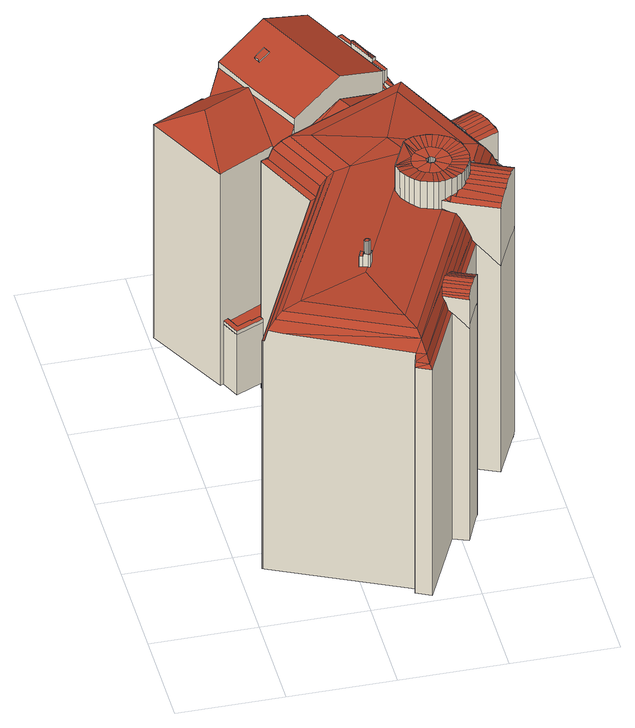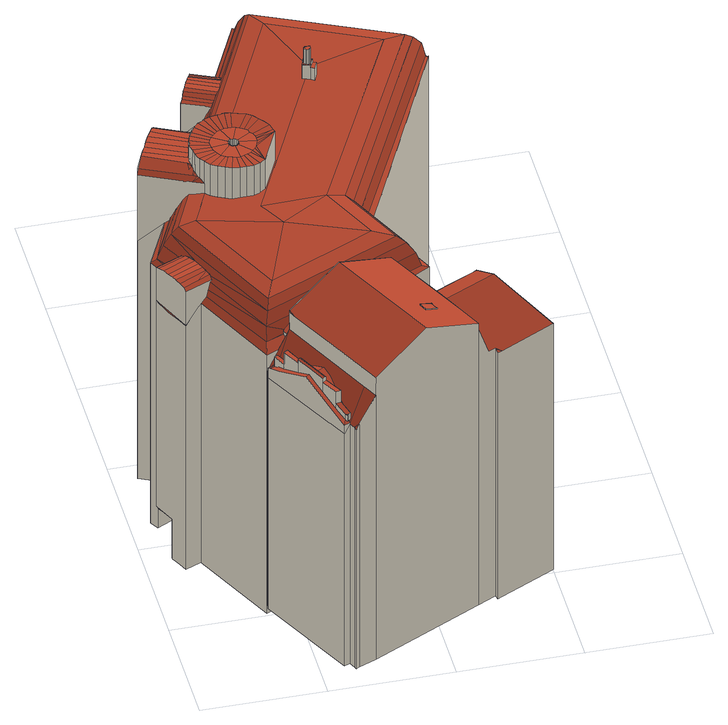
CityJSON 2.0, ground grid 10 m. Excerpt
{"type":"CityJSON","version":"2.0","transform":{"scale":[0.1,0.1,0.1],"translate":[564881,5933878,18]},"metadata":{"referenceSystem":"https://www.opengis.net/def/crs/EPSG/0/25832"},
"CityObjects":{
"building1":{"type":"Building","attributes":{"Grundfläche 2D":"480.436632","Grundhöhe NN":"18.467"},"children":["building1-1","building1-2","building1-3","building1-4","building1-5","building1-6"],"geometry":[{"type":"MultiSurface","lod":"3","boundaries":[[[0,1,2]],[[3,1,0]],[[4,5,3]],[[6,5,4]],[[7,8,9,10,11,5,6,12,13]],[[14,8,13]],[[13,8,7]],[[15,16,17,18]],[[16,19,17]],[[19,20,21,22,23]],[[24,22,21,25,26,27]],[[28,27,26]],[[29,30,27,28]],[[31,32,33,34,30]],[[34,24,27,30]],[[35,32,31]],[[35,36,32]],[[37,32,36]],[[38,39,37]],[[40,39,38]],[[41,39,40]],[[37,39,42,43,44,45,33,32]],[[23,46,17,19]],[[47,48,18,17,46,9,8,14]],[[49,50,51,52,1,3,5,11]],[[53,54,55,56,57,58,59,60,61]],[[62,57,63,64]],[[58,57,62,65,66]],[[55,54,67]],[[68,69,70]],[[70,71,72]],[[69,73,70]],[[73,74,70]],[[70,74,71]],[[75,76,77,68]],[[77,69,68]],[[78,79,80,81,76,75]],[[79,82,83,80]],[[82,84,85,83]],[[86,87,88,89,85,84]],[[87,90,91,88]],[[92,93,94,95,91,90]],[[94,96,97,98,95]],[[97,99,100,98]],[[99,101,102,103,104,100]],[[103,105,106,107,104]],[[108,106,105]],[[106,109,110,111,107]],[[112,110,109]],[[110,113,114,111]],[[113,115,116,117,118,114]],[[117,119,120,121,122,118]],[[121,123,124,122]],[[123,125,126,124]],[[125,127,128,129,126]],[[128,130,131,129]],[[130,132,133,134,131]],[[133,135,136,134]],[[135,137,138,136]],[[137,139,140,138]],[[139,141,142,140]],[[141,143,144,142]],[[143,145,146,144]],[[145,147,148,146]],[[147,72,149,148]],[[72,150,151]],[[151,149,72]],[[72,71,150]],[[140,142,144,152,153,154,155,156,157,134,136,138]],[[148,149,151,158,159,160,161,152,144,146]],[[71,74,73,162,163,164,165,158,151,150]],[[77,76,81,166,167,168,162,73,69]],[[83,85,89,169,170,171,166,81,80]],[[91,95,98,172,173,169,89,88]],[[104,107,111,174,175,176,172,98,100]],[[118,122,124,177,178,179,174,111,114]],[[129,131,134,157,180,181,177,124,126]],[[182,183,184,185,186]],[[187,185,184]],[[188,189,190]],[[191,190,189]],[[185,192,193,190,191,194,195,196,197,198,199,200,201,202,203,186]],[[204,205,206,207,208,209,210]],[[206,211,212,213,207]],[[213,212,214,215,216,217]],[[215,218,216]],[[217,219,220,213]],[[220,219,221,222]],[[223,222,221,224]],[[225,226,221,219]],[[227,226,225]],[[228,229,227]],[[229,226,227]],[[230,231,228]],[[228,231,229]],[[224,221,226,232]],[[233,231,230]],[[234,231,233,235,236,237,238,239,240,241,242,243,244]],[[245,246,247,248,249,250,251,252,253,254,255,256,257,258,259,260,261,262,263,264,265,266,267,268,269,270,271,272]],[[272,273,245]],[[272,271,274]],[[274,275,272]],[[272,275,273]],[[276,277,278]],[[277,279,280]],[[281,282,283,284,285,286,287,288,289,290,291,278,277,280,292]],[[280,293,294]],[[292,280,294,295]],[[295,296,292]],[[292,297,281]],[[282,298,283]],[[283,299,284]],[[284,300,285]],[[290,289,301,302]],[[290,303,291]],[[303,304,291]],[[291,305,278]],[[306,249,248,247,246,245,273]],[[306,250,249]],[[307,274,271,308]],[[274,307,309,275]],[[310,311,312,308,271,270]],[[313,314,251]],[[232,315,313,251,250]],[[223,273,275,309]],[[273,223,224,306]],[[306,224,232,250]],[[316,229,231,234,244,243,317,318]],[[229,316,318,317,319,320,321]],[[229,321,320,319,322,323,226]],[[323,322,324,226]],[[226,324,325,315,232]],[[326,188,190]],[[327,328,326,190]],[[328,327,329]],[[330,329,327,331]],[[312,332,330,331,308]],[[185,333,334,335,190,193,192]],[[327,190,335,334,333,336,337]],[[333,338,339,331,327,337,336]],[[307,308,331,338]],[[338,331,339]],[[208,207,340,65,62,64]],[[54,333,185,187,67]],[[333,54,53,61]],[[340,341,66,65]],[[59,338,333,61,60]],[[309,307,338,59,58,66,341]],[[207,213,220,340]],[[222,223,309,341]],[[220,222,341,340]],[[315,325,324,322,319,317,243,242,342,45,44,43,42,39,41,314,313]],[[342,343,344,345,346,49,11,10,9,46,23,22,24,34,33,45]],[[329,330,332,312,311,310,2,1,52,51,50,49,346,189,188,326,328]],[[183,347,209,63,57,56]],[[64,63,209,208]],[[187,184,183,56,55,67]],[[70,260,259,75,68]],[[259,258,78,75]],[[258,257,79,78]],[[257,256,82,79]],[[256,255,84,82]],[[255,254,86,84]],[[254,253,87,86]],[[253,252,90,87]],[[252,251,314,41,40,94,93,92,90]],[[40,38,37,97,96,94]],[[37,36,99,97]],[[36,35,31,30,103,102,101,99]],[[103,30,29,28,108,105]],[[109,106,108,28,26,25,112]],[[25,21,20,113,110,112]],[[20,19,16,15,117,116,115,113]],[[15,18,48,47,121,120,119,117]],[[121,47,14,13,123]],[[123,13,12,6,4,125]],[[4,3,0,128,127,125]],[[0,2,130,128]],[[270,269,133,132,130,2,310]],[[269,268,135,133]],[[268,267,137,135]],[[139,137,267,266]],[[266,265,141,139]],[[265,264,143,141]],[[264,263,145,143]],[[263,262,147,145]],[[262,261,72,147]],[[70,72,261,260]],[[348,349,155,154]],[[350,351,180,157]],[[352,350,157,156]],[[349,352,156,155]],[[353,348,154,153]],[[354,353,153,152]],[[355,354,152,161]],[[356,355,161,160]],[[357,356,160,159]],[[358,357,159,158]],[[359,358,158,165]],[[360,359,165,164]],[[361,360,164,163]],[[362,361,163,162]],[[363,362,162,168]],[[364,363,168,167]],[[365,364,167,166]],[[366,365,166,171]],[[367,366,171,170]],[[368,367,170,169]],[[369,368,169,173]],[[370,369,173,172]],[[371,370,172,176]],[[372,371,176,175]],[[373,372,175,174]],[[374,373,174,179]],[[375,374,179,178]],[[376,375,178,177]],[[377,376,177,181]],[[351,377,181,180]],[[378,379,380,204,210,209,347,183,182,186,381,382]],[[205,204,380,383]],[[206,205,383,384]],[[385,212,211,206,384,386]],[[385,387,388,389,390,391,215,214,212]],[[218,215,391]],[[216,218,391,392]],[[393,394,227,225,219,217,216,392,395]],[[230,228,227,394,396]],[[233,230,396,397]],[[235,233,397,398]],[[236,235,398,399]],[[400,240,239,238,237,236,399,401]],[[242,241,402,403]],[[241,240,400,402]],[[342,242,403,404]],[[405,406,407,346,345,344,343,342,404,408]],[[191,189,409,410]],[[189,346,407,409]],[[411,412,194,191,410,413]],[[412,414,195,194]],[[196,195,414,415,416,417,418,419,420,421,422,202,201,200,199,198,197]],[[186,203,423,381]],[[203,202,422,423]],[[418,417,388,387]],[[411,413,390,389]],[[384,383,380,379,378,382,381,423,422,421,420,419,418,387,385,386]],[[409,407,406,405,408,404,403,402,400,401,399,398,397,396,394,393,395,392,391,390,413,410]],[[388,417,416,415,414,412,411,389]]],"semantics":{"surfaces":[{"type":"RoofSurface"},{"type":"WallSurface"},{"type":"GroundSurface"},{"type":"OuterCeilingSurface"}],"values":[0,0,0,0,0,0,0,0,0,0,0,0,0,0,0,0,0,0,0,0,0,0,0,0,0,0,0,0,0,0,0,0,0,0,0,0,0,0,0,0,0,0,0,0,0,0,0,0,0,0,0,0,0,0,0,0,0,0,0,0,0,0,0,0,0,0,0,0,0,0,0,0,0,0,0,0,0,0,0,0,0,0,0,0,0,0,0,0,0,0,0,0,0,0,0,0,0,0,0,0,0,0,0,0,0,0,0,0,0,0,0,0,0,0,0,0,0,0,0,0,0,0,0,0,0,0,0,0,0,0,0,0,0,0,0,0,0,0,0,0,0,0,0,0,0,0,0,0,0,0,0,1,1,1,1,1,1,1,1,1,1,1,1,1,1,1,1,1,1,1,1,1,1,1,1,1,1,1,1,1,1,1,1,1,1,1,1,1,1,1,1,1,1,1,1,1,1,1,1,1,1,1,1,1,1,1,1,1,1,1,1,1,1,1,1,1,1,1,1,1,1,1,1,1,1,1,1,1,1,1,1,1,1,1,1,1,1,1,1,1,1,1,1,1,2,2,3]}}]},
"building1-1":{"type":"BuildingInstallation","parents":["building1"],"geometry":[{"type":"MultiSurface","lod":"3","boundaries":[[[373,374,375,376,377,351,350,352,349,348,353,354,355,356,357,358,359,360,361,362,363,364,365,366,367,368,369,370,371,372]]],"semantics":{"surfaces":[{"type":"RoofSurface"}],"values":[0]}}]},
"building1-2":{"type":"BuildingInstallation","parents":["building1"],"geometry":[{"type":"MultiSurface","lod":"3","boundaries":[[[424,425,426,427,428,429,430,431]],[[432,433,434,435]],[[436,432,435,437]],[[438,436,437,439]],[[440,438,439,441]],[[442,443,440,441,323]],[[444,445,443,442]],[[446,447,448,449,450,451,452]],[[450,445,444,452,451]],[[431,430,429,434,433]],[[241,244,318,320,428,427,426,425,424,240]],[[234,235,236,449,448,447,446,321,316]],[[432,436,438,440,443,445,450,449,236,237,238,239,240,424,431,433]]],"semantics":{"surfaces":[{"type":"RoofSurface"},{"type":"WallSurface"}],"values":[0,0,0,0,0,0,0,0,0,0,1,1,1]}}]},
"building1-3":{"type":"BuildingInstallation","parents":["building1"],"geometry":[{"type":"MultiSurface","lod":"3","boundaries":[[[453,454,455,456,457,458,459,460,461,462,463,464,465,466,467,468,469,470]],[[454,453,471,472]],[[455,454,472,473]],[[456,455,473,474]],[[457,456,474,475]],[[458,457,475,476]],[[459,458,476,477]],[[460,459,477,478]],[[461,460,478,479]],[[462,461,479,480]],[[463,462,480,481]],[[464,463,481,482]],[[465,464,482,483]],[[466,465,483,484]],[[467,466,484,485]],[[468,467,485,486]],[[469,468,486,487]],[[470,469,487,488]],[[453,470,488,471]]],"semantics":{"surfaces":[{"type":"RoofSurface"},{"type":"WallSurface"}],"values":[0,1,1,1,1,1,1,1,1,1,1,1,1,1,1,1,1,1,1]}}]},
"building1-4":{"type":"BuildingInstallation","parents":["building1"],"geometry":[{"type":"MultiSurface","lod":"3","boundaries":[[[489,490,491,492,493,494]],[[495,494,493]],[[496,497,489,494,495]],[[496,498,499,497]],[[498,500,501,499]],[[500,502,503,501]],[[502,504,505,503]],[[504,506,507,505]],[[508,509,510,507,506,511,512]],[[490,202,203,192,334,336,491]],[[492,339,495,493]],[[339,513,514,511,506,504,502,500,498,496,495]],[[515,337,335,193,194,195,510,509,508,512]],[[507,510,195,196,197,198,199,200,201,202,490,489,497,499,501,503,505]]],"semantics":{"surfaces":[{"type":"RoofSurface"},{"type":"WallSurface"}],"values":[0,0,0,0,0,0,0,0,0,1,1,1,1,1]}}]},
"building1-5":{"type":"BuildingInstallation","parents":["building1"],"geometry":[{"type":"MultiSurface","lod":"3","boundaries":[[[478,516,517,479]],[[516,478,477]],[[518,516,477]],[[480,479,517,519,481]],[[519,482,481]],[[482,520,484,483]],[[477,476,518]],[[485,484,520,521,486]],[[488,521,522,471]],[[521,488,487]],[[521,487,486]],[[473,472,522,523]],[[522,472,471]],[[475,474,523,518,476]],[[523,474,473]],[[519,524,520,482]],[[523,525,526,516,518]],[[527,248,519,517,516,526,528]],[[248,529,524,519]],[[524,529,530,521,520]],[[521,530,247,531,532,525,523,522]]],"semantics":{"surfaces":[{"type":"RoofSurface"},{"type":"WallSurface"}],"values":[0,0,0,0,0,0,0,0,0,0,0,0,0,0,0,0,1,1,1,1,1]}}]},
"building1-6":{"type":"BuildingInstallation","parents":["building1"],"geometry":[{"type":"MultiSurface","lod":"3","boundaries":[[[525,533,534,526]],[[532,535,533,525]],[[535,536,534,533]],[[536,528,526,534]]],"semantics":{"surfaces":[{"type":"RoofSurface"},{"type":"WallSurface"}],"values":[0,1,1,1]}}]},
"building2":{"type":"Building","attributes":{"Grundfläche 2D":"203.119832","Grundhöhe NN":"19.300"},"children":["building2-1","building2-2","building2-3","building2-4","building2-5","building2-6","building2-7"],"geometry":[{"type":"MultiSurface","lod":"3","boundaries":[[[537,538,539,540,541]],[[539,538,542]],[[543,544,545,546,547,548,539,542,549]],[[550,551,552,553,554,555,547,546,556]],[[554,557,558,559,560,561]],[[554,553,557]],[[562,563,564,565,566,567]],[[568,569,570,567,566,571]],[[572,573,574,575,576,577,578]],[[579,580,581,582,583]],[[584,585,581]],[[586,580,579,587,568,571,565,564,588,589]],[[590,591,559,592,568,587,593]],[[585,582,581]],[[594,595,596,597,598,599]],[[600,595,594,601,602]],[[603,597,596]],[[604,605,606]],[[607,608,605,604,609,610,611]],[[612,610,609]],[[613,610,612]],[[614,615,616,608,607,617]],[[617,607,611]],[[615,618,619,620,616]],[[621,580,540,539]],[[580,586,541,540]],[[586,589,541]],[[565,571,566]],[[592,558,568]],[[558,592,559]],[[591,622,561,560,559]],[[621,539,548,547,555,554,561,622,623]],[[577,576,624,625]],[[578,577,625,626]],[[572,578,626,627]],[[573,572,627,628]],[[591,590,629,630]],[[590,593,587,631,632,629]],[[622,591,630,633]],[[634,621,623,622,633,635]],[[580,621,634,636]],[[581,580,636,637]],[[584,581,637,638]],[[585,584,638,639]],[[582,585,639]],[[583,582,639,640]],[[601,594,599,583,640,641,606]],[[616,620,600,602,601,606,605,608]],[[631,587,603,596,595,600,620,642,643]],[[599,598,597,603,587,579,583]],[[609,604,606,641,644]],[[612,609,644,645]],[[613,612,645,646]],[[647,611,610,613,646,648]],[[617,611,647,649]],[[650,619,618,615,574,573,628]],[[574,615,614,617,649,624,576,575]],[[620,619,650,642]],[[639,638,637,636,634,635,633,630,629,632,631,643,642,650,628,627,626,625,624,649,647,648,646,645,644,641,640]]],"semantics":{"surfaces":[{"type":"RoofSurface"},{"type":"WallSurface"},{"type":"GroundSurface"}],"values":[0,0,0,0,0,0,0,0,0,0,0,0,0,0,0,0,0,0,0,0,0,0,0,0,1,1,1,1,1,1,1,1,1,1,1,1,1,1,1,1,1,1,1,1,1,1,1,1,1,1,1,1,1,1,1,1,1,1,2]}}]},
"building2-1":{"type":"BuildingInstallation","parents":["building2"],"geometry":[{"type":"MultiSurface","lod":"3","boundaries":[[[651,652,653,654,655]],[[544,656,653,652,545]],[[656,657,654,653]],[[562,655,654,657,563]]],"semantics":{"surfaces":[{"type":"RoofSurface"},{"type":"WallSurface"}],"values":[0,1,1,1]}}]},
"building2-2":{"type":"BuildingInstallation","parents":["building2"],"geometry":[{"type":"MultiSurface","lod":"3","boundaries":[[[658,659,660,661,662]],[[660,659,569,568]],[[568,558,553,662,661,660]],[[558,557,553]],[[551,550,658,662,553,552]]],"semantics":{"surfaces":[{"type":"RoofSurface"},{"type":"WallSurface"}],"values":[0,1,1,1,1]}}]},
"building2-3":{"type":"BuildingInstallation","parents":["building2"],"geometry":[{"type":"MultiSurface","lod":"3","boundaries":[[[663,664,665,657,656,666]],[[663,666,667]],[[663,667,668]],[[549,542,666,656,544,543]],[[667,666,542,538]],[[668,667,538,537]],[[541,663,668,537]],[[589,669,664,663,541]],[[669,588,564,563,657,665,664]]],"semantics":{"surfaces":[{"type":"RoofSurface"},{"type":"WallSurface"}],"values":[0,0,0,1,1,1,1,1,1]}}]},
"building2-4":{"type":"BuildingInstallation","parents":["building2"],"geometry":[{"type":"MultiSurface","lod":"3","boundaries":[[[670,671,672,673,674,675]],[[673,676,677,675,674]],[[677,678,671,670,675]],[[678,679,672,671]],[[679,676,673,672]]],"semantics":{"surfaces":[{"type":"RoofSurface"},{"type":"WallSurface"}],"values":[0,1,1,1,1]}}]},
"building2-5":{"type":"BuildingInstallation","parents":["building2"],"geometry":[{"type":"MultiSurface","lod":"3","boundaries":[[[680,681,682,683,684,685,686,687,688]],[[576,577,683,682]],[[577,578,684,683]],[[578,572,689,686,685,684]],[[687,686,689,690]],[[690,691,688,687]],[[680,688,691,692]],[[692,575,681,680]],[[575,576,682,681]]],"semantics":{"surfaces":[{"type":"RoofSurface"},{"type":"WallSurface"}],"values":[0,1,1,1,1,1,1,1,1]}}]},
"building2-6":{"type":"BuildingInstallation","parents":["building2"],"geometry":[{"type":"MultiSurface","lod":"3","boundaries":[[[693,694,695,696,697]],[[569,659,695,694,570]],[[659,658,696,695]],[[556,697,696,658,550]]],"semantics":{"surfaces":[{"type":"RoofSurface"},{"type":"WallSurface"}],"values":[0,1,1,1]}}]},
"building2-7":{"type":"BuildingInstallation","parents":["building2"],"geometry":[{"type":"MultiSurface","lod":"3","boundaries":[[[698,699,700,701,702,703]],[[704,698,703,705]],[[698,704,699]],[[652,651,655,705,703,702]],[[562,567,570,694,704,705,655]],[[694,693,697,700,699,704]],[[697,556,546,545,652,702,701,700]]],"semantics":{"surfaces":[{"type":"RoofSurface"},{"type":"WallSurface"}],"values":[0,0,0,1,1,1,1]}}]}
},
"vertices":[
[236,233,302],[242,233,299],[233,237,299],[237,231,302],[238,227,303],[240,229,302],[239,226,304],[242,224,304],[242,218,306],[274,202,306],[277,207,304],[279,211,302],[239,223,305],[239,222,305],[240,219,306],[239,210,306],[238,208,306],[240,212,306],[239,213,306],[238,207,306],[237,205,306],[235,201,306],[267,186,306],[269,192,306],[264,180,306],[234,200,306],[231,196,306],[232,195,306],[231,195,306],[230,194,305],[227,191,304],[224,190,304],[220,184,302],[257,166,302],[260,172,304],[223,189,304],[222,188,303],[217,186,302],[216,186,302],[214,181,299],[211,185,300],[208,185,299],[219,179,299],[231,173,299],[232,173,299],[255,162,299],[272,197,306],[240,216,306],[239,214,306],[280,215,299],[248,230,299],[248,231,299],[244,232,299],[202,377,265],[205,379,263],[206,381,263],[203,387,263],[159,364,282],[166,351,282],[169,354,281],[186,367,272],[187,368,272],[125,341,266],[115,342,263],[116,338,263],[138,346,272],[162,351,281],[206,380,263],[174,212,321],[188,217,319],[173,215,321],[190,226,319],[188,246,321],[188,220,319],[189,223,319],[175,206,321],[189,211,319],[188,214,319],[178,201,321],[181,197,321],[192,206,319],[191,209,319],[185,192,321],[194,204,319],[189,189,321],[197,202,319],[195,187,321],[200,185,321],[203,200,319],[200,201,319],[205,184,321],[206,200,319],[207,184,321],[208,185,321],[211,185,321],[209,200,319],[216,186,321],[217,186,321],[212,201,319],[222,188,321],[215,202,319],[223,189,321],[224,190,321],[227,191,321],[217,204,319],[230,194,321],[231,196,321],[219,206,319],[231,195,321],[234,199,321],[235,201,321],[221,208,319],[234,200,321],[237,205,321],[223,211,319],[238,207,321],[238,208,321],[239,210,321],[224,214,319],[239,213,321],[239,214,321],[240,216,321],[224,217,319],[239,222,321],[224,220,319],[238,227,321],[223,223,319],[237,231,321],[236,233,321],[222,226,319],[233,237,321],[221,228,319],[233,238,321],[230,242,321],[219,231,319],[225,245,321],[216,233,319],[220,248,321],[214,234,319],[215,250,321],[211,235,319],[209,251,321],[208,236,319],[204,251,321],[205,236,319],[198,251,321],[202,235,319],[193,249,321],[199,234,319],[196,233,319],[192,229,319],[194,231,319],[206,222,319],[207,222,319],[208,222,319],[208,221,319],[209,221,319],[209,220,319],[203,221,319],[204,221,319],[204,222,319],[205,222,319],[202,218,319],[202,219,319],[202,220,319],[203,220,319],[203,216,319],[202,216,319],[202,217,319],[205,214,319],[204,214,319],[203,215,319],[207,214,319],[206,214,319],[209,216,319],[209,215,319],[208,214,319],[210,218,319],[210,217,319],[210,216,319],[210,220,319],[210,219,319],[221,396,255],[203,387,255],[206,381,260],[221,387,260],[223,397,255],[206,380,260],[257,226,260],[261,224,256],[278,270,260],[283,270,257],[252,323,260],[269,290,260],[272,291,256],[285,297,242],[284,301,242],[281,306,241],[279,312,241],[277,316,241],[275,320,241],[273,324,241],[270,331,241],[257,325,256],[104,336,258],[104,338,257],[79,325,258],[85,324,260],[116,339,260],[115,342,258],[113,341,258],[80,322,258],[108,261,258],[114,262,260],[92,227,258],[21,79,259],[22,79,260],[23,78,260],[21,79,260],[26,77,272],[117,262,272],[33,79,281],[123,262,281],[129,261,287],[40,82,287],[38,71,271],[151,24,281],[145,20,269],[144,19,260],[154,16,269],[143,15,257],[156,13,260],[149,31,287],[157,8,257],[189,83,260],[192,81,257],[206,75,242],[207,78,242],[208,80,242],[219,105,242],[221,108,242],[208,114,257],[235,171,256],[232,173,260],[204,115,260],[196,266,293],[172,216,293],[128,124,293],[125,117,293],[122,111,293],[142,48,290],[207,184,290],[205,184,291],[200,185,291],[195,187,291],[189,189,291],[185,192,292],[181,197,292],[178,201,292],[175,206,292],[173,215,293],[188,246,293],[193,249,292],[198,251,292],[204,251,292],[209,251,292],[215,250,291],[220,248,291],[225,245,291],[230,242,291],[233,238,290],[247,268,290],[184,289,293],[144,261,290],[208,352,290],[121,311,290],[207,222,291],[206,222,291],[208,222,291],[205,222,291],[204,222,291],[202,217,291],[202,216,291],[203,215,291],[205,214,291],[207,214,291],[208,214,291],[209,215,291],[209,216,291],[210,216,291],[210,219,291],[209,221,291],[202,219,291],[204,221,291],[203,221,291],[203,220,291],[202,220,291],[202,218,291],[203,216,291],[204,214,291],[206,214,291],[210,217,291],[210,218,291],[210,220,291],[209,220,291],[208,221,291],[58,88,290],[215,369,287],[261,269,287],[103,318,287],[233,237,290],[242,233,287],[244,232,287],[214,181,288],[208,185,290],[219,179,287],[187,84,267],[231,173,264],[203,116,266],[228,175,271],[201,117,270],[186,84,270],[226,176,275],[187,96,278],[223,177,281],[222,178,283],[257,226,262],[273,270,272],[253,228,271],[252,228,273],[248,230,281],[267,269,281],[248,231,282],[220,383,272],[251,323,266],[268,289,262],[249,321,272],[264,288,272],[217,376,281],[250,314,275],[89,323,272],[96,320,281],[255,162,235],[257,166,235],[274,202,235],[277,207,235],[280,215,235],[159,364,257],[208,222,313],[208,221,313],[209,220,313],[210,220,313],[209,221,313],[207,222,313],[206,222,313],[205,222,313],[204,222,313],[204,221,313],[203,221,313],[203,220,313],[202,220,313],[202,219,313],[202,218,313],[202,217,313],[202,216,313],[203,216,313],[203,215,313],[204,214,313],[205,214,313],[206,214,313],[207,214,313],[208,214,313],[209,215,313],[209,216,313],[210,216,313],[210,217,313],[210,218,313],[210,219,313],[203,387,5],[159,364,5],[104,336,5],[223,397,5],[221,396,5],[104,338,5],[79,325,5],[108,261,5],[80,322,5],[92,227,5],[92,227,43],[62,165,43],[62,165,5],[21,79,5],[22,79,5],[26,77,5],[145,20,5],[23,78,5],[143,15,5],[157,8,5],[192,81,5],[206,75,5],[221,108,5],[219,105,5],[208,114,5],[235,171,5],[255,162,5],[274,202,5],[277,207,5],[280,215,5],[257,166,5],[261,224,5],[283,270,5],[279,277,43],[272,291,43],[279,277,5],[285,297,43],[284,301,43],[281,306,43],[277,315,43],[277,315,5],[277,316,5],[275,320,5],[273,324,5],[270,331,5],[257,325,5],
[221,108,274],[204,115,274],[203,116,274],[201,117,274],[199,118,274],[198,115,275],[207,111,275],[219,105,275],[217,99,278],[218,102,276],[196,113,276],[194,109,278],[215,96,279],[192,107,279],[213,91,279],[189,102,279],[211,87,279],[188,98,279],[186,93,278],[209,83,278],[185,90,276],[208,80,276],[184,85,274],[187,84,274],[189,83,274],[206,75,274],[207,78,275],[193,84,275],[185,88,275],
[126,123,320],[125,123,320],[124,123,320],[124,122,320],[123,122,320],[123,121,320],[123,120,320],[123,119,320],[124,119,320],[125,119,320],[126,119,320],[127,119,320],[127,120,320],[128,120,320],[128,121,320],[128,122,320],[127,122,320],[127,123,320],[126,123,306],[125,123,306],[124,123,306],[124,122,306],[123,122,306],[123,121,306],[123,120,306],[123,119,306],[124,119,306],[125,119,306],[126,119,306],[127,119,306],[127,120,306],[128,120,306],[128,121,306],[128,122,306],[127,122,306],[127,123,306],
[271,328,276],[270,331,274],[247,321,274],[248,318,275],[248,317,276],[258,322,276],[250,314,277],[250,313,277],[273,324,277],[252,310,278],[275,320,278],[254,305,278],[277,316,278],[256,301,278],[279,312,278],[258,295,277],[281,306,277],[261,291,276],[284,301,276],[264,288,274],[269,290,274],[285,297,274],[261,290,275],[263,287,274],[250,313,275],[252,310,275],[263,287,273],
[121,119,307],[123,118,307],[122,121,306],[125,117,307],[129,120,306],[130,123,306],[125,125,306],[124,125,306],[127,116,307],[124,125,304],[121,119,304],[123,118,293],[121,119,292],[127,116,293],[130,123,293],[125,125,293],[124,125,292],
[121,127,304],[118,120,304],[121,127,292],[118,120,292],
[180,479,247],[181,478,248],[183,482,246],[178,480,246],[179,478,247],[181,477,248],[184,472,250],[186,468,252],[193,454,258],[200,439,265],[203,441,265],[189,470,252],[182,476,248],[213,412,252],[216,406,250],[216,405,249],[218,402,247],[222,403,247],[217,414,252],[206,427,259],[218,401,247],[216,400,247],[217,398,246],[221,400,246],[223,401,246],[190,452,258],[182,467,252],[178,475,248],[184,440,262],[187,433,265],[197,438,265],[215,400,247],[210,410,252],[203,425,259],[191,425,261],[79,325,80],[104,338,80],[96,353,80],[50,330,80],[46,328,80],[54,310,80],[80,322,80],[164,468,269],[178,480,245],[176,485,245],[172,486,249],[158,480,269],[175,488,245],[172,486,248],[179,478,245],[203,387,269],[178,476,248],[178,478,247],[223,397,240],[221,400,240],[216,400,246],[221,396,243],[113,457,308],[159,364,308],[203,387,287],[201,393,286],[182,430,286],[158,480,286],[113,341,286],[67,434,286],[87,392,286],[203,387,286],[58,429,253],[82,402,280],[67,434,280],[41,375,283],[85,397,283],[52,426,253],[47,428,251],[2,405,251],[52,427,253],[51,430,251],[46,328,249],[96,353,250],[87,392,279],[43,326,249],[104,338,250],[104,336,250],[113,341,279],[183,482,238],[223,401,237],[222,403,237],[46,328,13],[54,310,13],[80,322,13],[79,325,13],[104,338,13],[223,397,13],[221,400,13],[203,387,13],[221,396,13],[223,401,13],[183,482,13],[222,403,13],[178,480,13],[176,485,13],[175,488,13],[172,486,13],[158,480,13],[67,434,13],[113,341,13],[159,364,13],[52,426,13],[52,427,13],[51,430,13],[2,405,13],[47,428,13],[43,326,13],[104,336,13],
[191,453,268],[193,454,268],[186,468,268],[182,467,268],[190,452,268],[186,468,257],[182,467,257],
[213,412,256],[210,410,256],[215,400,256],[216,400,256],[218,401,256],
[179,478,253],[177,477,253],[178,475,254],[181,477,253],[181,478,253],[180,479,253],[177,477,248],
[98,418,296],[99,414,296],[109,419,301],[106,426,301],[100,423,298],[96,421,296],[106,426,300],[96,421,295],[99,414,295],[109,419,300],
[56,317,84],[50,330,84],[46,328,84],[54,310,84],[80,322,84],[79,325,84],[78,326,84],[70,322,84],[69,323,84],[78,326,80],[70,322,80],[69,323,80],[56,317,80],
[204,426,268],[203,425,268],[210,410,268],[213,412,268],[206,427,268],
[198,439,272],[204,426,272],[206,427,271],[200,439,271],[193,454,271],[191,453,272],[203,425,271],[190,452,271]
]}
